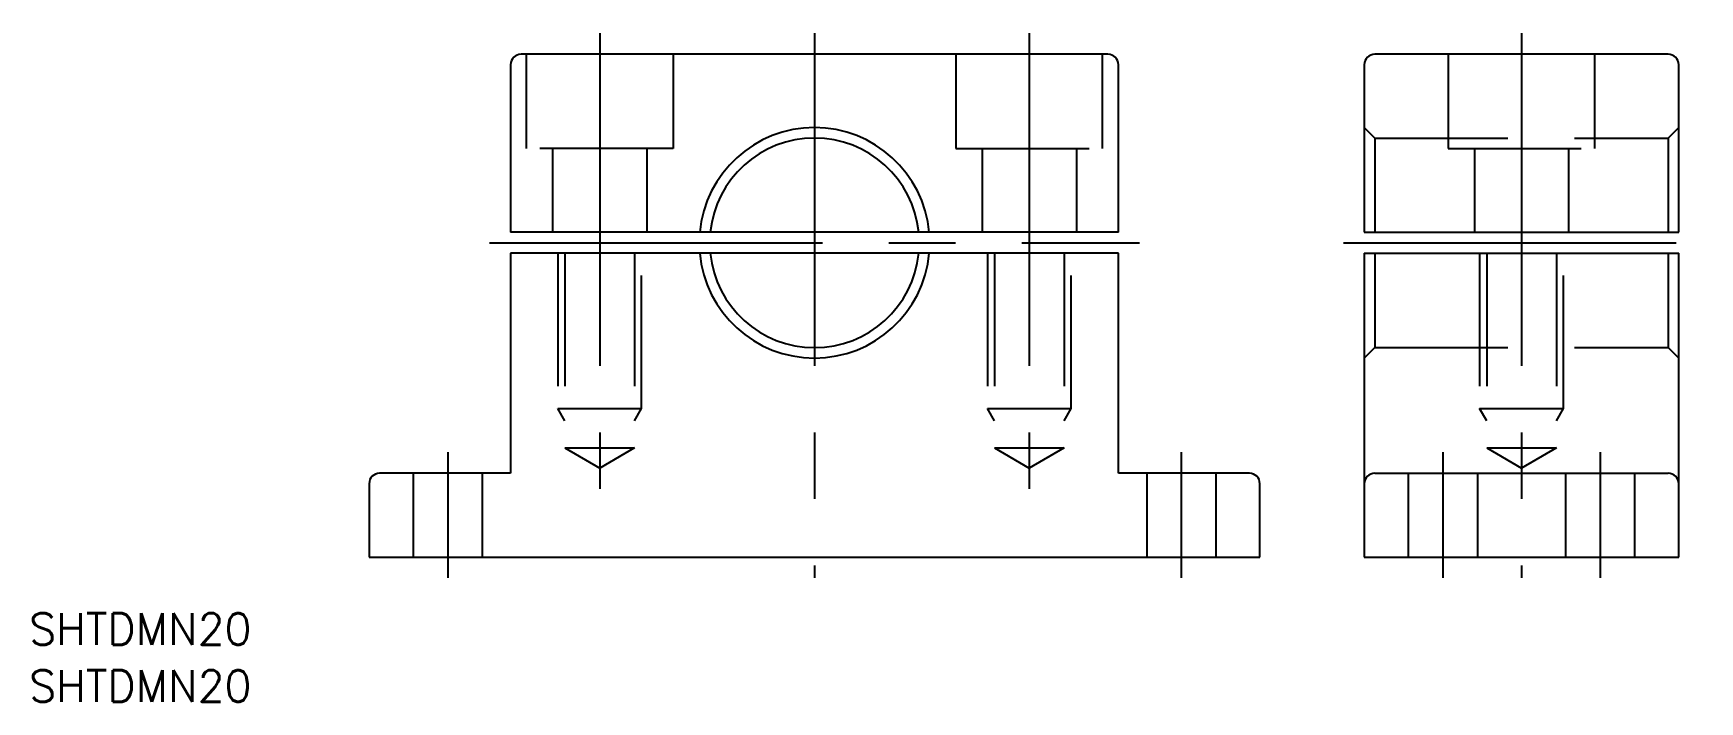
# Model space of a CAD drawing. Extents: x -32 to 127, y -14 to 50.
import ezdxf

# ---------------------------------------------------------------- set-up
doc = ezdxf.new("R2010")
doc.units = 0
doc.linetypes.add('CENTER', pattern=[50.8, 31.75, -6.35, 6.35, -6.35])
doc.linetypes.add('DASHED', pattern=[19.05, 12.7, -6.35])
doc.layers.get('0').update_dxf_attribs({"linetype": 'CONTINUOUS'})
doc.layers.add('CENTER', color=1, linetype='CENTER')
doc.styles.get("Standard").update_dxf_attribs({"font": 'txt.shx', "height": 3, "bigfont": 'bigfont.shx'})

# ---------------------------------------------------------------- blocks, each defined once
blk = doc.blocks.new('*U2')
at = {"color": 7, "linetype": 'CONTINUOUS'}
blk.add_text('SHTDMN20', height=3, dxfattribs=at).set_placement((-32.44, -8.37))
blk = doc.blocks.new('*U3')
at = {"color": 7, "linetype": 'CONTINUOUS'}
blk.add_text('SHTDMN20', height=3, dxfattribs=at).set_placement((-32.44, -13.81))

msp = doc.modelspace()

# ---------------------------------------------------------------- linework, layer by layer
at = {"color": 7, "linetype": 'CONTINUOUS'}
for p, q in [((70.5, 48), (14.5, 48)), ((123.97, 48), (95.97, 48)), ((13.5, 47), (13.5, 31)), ((71.5, 31), (71.5, 47)), ((94.97, 47), (94.97, 31)), ((124.97, 31), (124.97, 47)), ((71.5, 31), (13.5, 31)), ((94.97, 31), (124.97, 31)), ((13.5, 29), (13.5, 8)), ((71.5, 29), (13.5, 29)), ((71.5, 8), (71.5, 29)), ((94.97, 29), (124.97, 29)), ((94.97, 29), (94.97, 0)), ((124.97, 0), (124.97, 29)), ((13.5, 8), (1, 8)), ((84, 8), (71.5, 8)), ((95.97, 8), (123.97, 8)), ((0, 7), (0, 0)), ((85, 0), (85, 7)), ((0, 0), (85, 0)), ((94.97, 0), (124.97, 0))]:
    msp.add_line(p, q, dxfattribs=at)
at = {"color": 3, "linetype": 'DASHED'}
for p, q in [((15, 39), (15, 48)), ((29, 48), (29, 39)), ((56, 48), (56, 39)), ((70, 39), (70, 48)), ((102.97, 48), (102.97, 39)), ((116.97, 39), (116.97, 48)), ((94.97, 41), (95.97, 40)), ((95.97, 40), (123.97, 40)), ((95.97, 40), (95.97, 31)), ((123.97, 40), (124.97, 41)), ((123.97, 40), (123.97, 31)), ((29, 39), (15, 39)), ((17.5, 39), (17.5, 31)), ((26.5, 39), (26.5, 31)), ((56, 39), (70, 39)), ((58.5, 39), (58.5, 31)), ((67.5, 39), (67.5, 31)), ((102.97, 39), (116.97, 39)), ((105.47, 39), (105.47, 31)), ((114.47, 39), (114.47, 31)), ((18, 29), (18, 14.17)), ((18.68, 29), (18.68, 10.42)), ((25.32, 29), (25.32, 10.42)), ((26, 14.17), (26, 29)), ((59, 29), (59, 14.17)), ((59.68, 29), (59.68, 10.42)), ((66.32, 29), (66.32, 10.42)), ((67, 14.17), (67, 29)), ((95.97, 29), (95.97, 20)), ((105.97, 29), (105.97, 14.17)), ((106.65, 29), (106.65, 10.42)), ((113.3, 29), (113.3, 10.42)), ((113.97, 14.17), (113.97, 29)), ((123.97, 29), (123.97, 20)), ((94.97, 19), (95.97, 20)), ((95.97, 20), (123.97, 20)), ((123.97, 20), (124.97, 19)), ((18, 14.17), (26, 14.17)), ((18.68, 13), (18, 14.17)), ((25.32, 13), (26, 14.17)), ((59, 14.17), (67, 14.17)), ((59.68, 13), (59, 14.17)), ((66.32, 13), (67, 14.17)), ((105.97, 14.17), (113.97, 14.17)), ((106.65, 13), (105.97, 14.17)), ((113.3, 13), (113.97, 14.17)), ((18.68, 10.42), (25.32, 10.42)), ((18.68, 10.42), (22, 8.5)), ((25.32, 10.42), (22, 8.5)), ((59.68, 10.42), (66.32, 10.42)), ((59.68, 10.42), (63, 8.5)), ((66.32, 10.42), (63, 8.5)), ((106.65, 10.42), (113.3, 10.42)), ((106.65, 10.42), (109.97, 8.5)), ((113.3, 10.42), (109.97, 8.5)), ((4.2, 8), (4.2, 0)), ((10.8, 8), (10.8, 0)), ((74.2, 8), (74.2, 0)), ((80.8, 8), (80.8, 0)), ((99.17, 8), (99.17, 0)), ((105.77, 8), (105.77, 0)), ((114.17, 8), (114.17, 0)), ((120.77, 8), (120.77, 0))]:
    msp.add_line(p, q, dxfattribs=at)
at = {"color": 7, "linetype": 'CONTINUOUS'}
for centre, radius, start, end in [((14.5, 47), 1, 90, 180), ((70.5, 47), 1, 0, 90), ((95.97, 47), 1, 90, 180), ((123.97, 47), 1, 0, 90), ((42.5, 30), 11, 5.2159, 174.7841), ((42.5, 30), 10, 5.7392, 174.2608), ((42.5, 30), 11, 185.2159, 354.7841), ((42.5, 30), 10, 185.7392, 354.2608), ((1, 7), 1, 90, 180), ((84, 7), 1, 0, 90), ((95.97, 7), 1, 90, 180), ((123.97, 7), 1, 0, 90)]:
    msp.add_arc(centre, radius, start, end, dxfattribs=at)
at = {"layer": 'CENTER', "color": 1, "linetype": 'CENTER'}
for p, q in [((22, 50), (22, 6.5)), ((42.5, 50), (42.5, -2)), ((63, 50), (63, 6.5)), ((109.97, 50), (109.97, -2)), ((11.5, 30), (73.5, 30)), ((92.97, 30), (126.97, 30)), ((7.5, 10), (7.5, -2)), ((77.5, 10), (77.5, -2)), ((102.47, 10), (102.47, -2)), ((117.47, 10), (117.47, -2))]:
    msp.add_line(p, q, dxfattribs=at)

# ---------------------------------------------------------------- block references
at = {"color": 7, "linetype": 'CONTINUOUS'}
for name in ['*U2', '*U3']:
    msp.add_blockref(name, (0, 0), dxfattribs=at)

doc.saveas('drawing.dxf')
